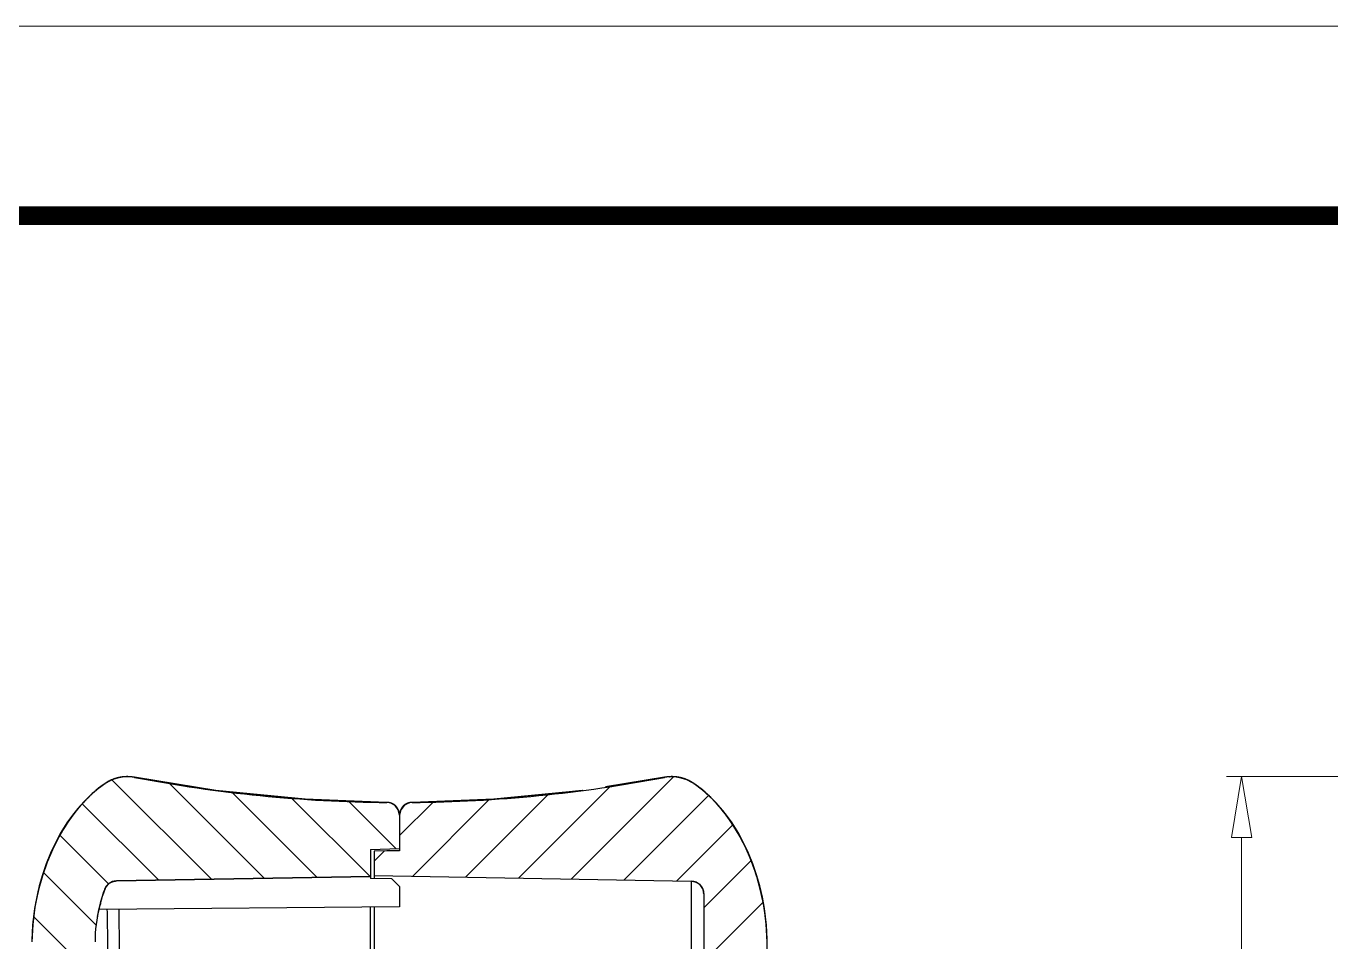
# Model space of a CAD drawing. Header units: millimetres. Extents: x 3219 to 3653, y 1046 to 1347.
# Drawn here: x 3364.2 to 3415.7, y 1311 to 1347.1 of the extents above; entities that cross this region are included whole.
import ezdxf

# ---------------------------------------------------------------- set-up
doc = ezdxf.new("R2010")
doc.units = ezdxf.units.MM
doc.layers.add('dim', color=82, linetype='Continuous', lineweight=9)
doc.layers.add('from', color=7, linetype='Continuous', lineweight=13)
doc.styles.add('ROMAND', font='romand.shx', dxfattribs={"width": 0.75, "bigfont": 'gbcbig.shx'})
doc.dimstyles.new('YanXiu', dxfattribs={"dimtxt": 2.5, "dimasz": 2.2, "dimexe": 1, "dimexo": 0, "dimgap": 0.66, "dimtad": 0, "dimzin": 1, "dimdsep": 46, "dimtxsty": 'ROMAND', "dimblk": 'CLOSEDBLANK', "dimcen": 0, "dimclrd": 3, "dimclre": 3, "dimclrt": 7, "dimazin": 0, "dimtfac": 1, "dimtofl": 0, "dimtmove": 0, "dimatfit": 3, "dimldrblk": 'CLOSEDBLANK', "dimfxl": 1, "dimlwd": 5, "dimlwe": 5, "dimarcsym": 0})

# ---------------------------------------------------------------- blocks, each defined once
blk = doc.blocks.new('_ClosedBlank')
at = {"color": 0, "linetype": 'ByBlock', "lineweight": -2}
for p, q in [((-1, 0.167), (0, 0)), ((-1, 0.167), (-1, -0.167)), ((0, 0), (-1, -0.167))]:
    blk.add_line(p, q, dxfattribs=at)
blk = doc.blocks.new('*D43')
at = {"layer": 'Defpoints', "color": 0}
for p in [(3026.991, 787.694), (3005.613, 632.693), (3026.991, 632.693)]:
    blk.add_point(p, dxfattribs=at)
at = {"layer": 'dim', "color": 3, "lineweight": 5}
for p, q in [((3026.991, 787.694), (3005.014, 787.694)), ((3005.613, 785.294), (3005.613, 716.258)), ((3005.613, 635.093), (3005.613, 704.13)), ((3026.991, 632.693), (3005.014, 632.693))]:
    blk.add_line(p, q, dxfattribs=at)
at = {"layer": 'dim', "color": 3, "lineweight": 5, "xscale": 2.4, "yscale": 2.4, "zscale": 2.4}
for p, rotation in [((3005.613, 787.694), 90), ((3005.613, 632.693), 270)]:
    blk.add_blockref('_ClosedBlank', p, dxfattribs=dict(at, rotation=rotation))
at = {"layer": 'dim', "color": 7, "insert": (3005.613, 710.194), "char_height": 3, "attachment_point": 5, "rotation": 90, "style": 'ROMAND'}
blk.add_mtext('155.00', dxfattribs=at)
blk = doc.blocks.new('*u50')
at = {"layer": 'dim'}
dim = blk.add_linear_dim(base=(-55.856, -77.5), p1=(-34.478, 77.5), p2=(-34.478, -77.5), angle=90, dimstyle='YanXiu', override={"dimtxt": 3, "dimasz": 2.4, "dimexe": 0.5997, "dimgap": 0.5997}, dxfattribs=at)
dim.commit()
dim.dimension.update_dxf_attribs({"geometry": '*D43', "text_midpoint": (-55.856, 0), "insert": (-3061.469, -710.194)})

msp = doc.modelspace()

# ---------------------------------------------------------------- linework, layer by layer
at = {"color": 7, "linetype": 'Continuous'}
for p, q in [((3367.665, 1317.44), (3367.323, 1317.265)), ((3367.572, 1317.402), (3367.325, 1317.265)), ((3367.505, 1317.37), (3367.325, 1317.265)), ((3367.798, 1317.48), (3367.505, 1317.37)), ((3367.974, 1317.516), (3367.572, 1317.402)), ((3368.068, 1317.528), (3367.665, 1317.44)), ((3368.043, 1317.524), (3367.798, 1317.48)), ((3368.372, 1317.52), (3367.974, 1317.516)), ((3368.213, 1317.531), (3368.043, 1317.524)), ((3368.479, 1317.505), (3368.068, 1317.528)), ((3368.318, 1317.526), (3368.213, 1317.531)), ((3368.383, 1317.519), (3368.318, 1317.526)), ((3368.478, 1317.504), (3368.372, 1317.52)), ((3368.427, 1317.512), (3368.383, 1317.519)), ((3368.433, 1317.512), (3368.427, 1317.512)), ((3368.456, 1317.508), (3368.427, 1317.512)), ((3368.44, 1317.51), (3368.433, 1317.512)), ((3368.464, 1317.506), (3368.452, 1317.508)), ((3368.479, 1317.504), (3368.461, 1317.507)), ((3368.478, 1317.504), (3368.479, 1317.505)), ((3368.478, 1317.504), (3368.478, 1317.504)), ((3368.478, 1317.504), (3368.478, 1317.504)), ((3371.691, 1316.986), (3368.478, 1317.504)), ((3368.478, 1317.504), (3368.478, 1317.504)), ((3368.478, 1317.504), (3368.478, 1317.503)), ((3368.479, 1317.504), (3368.478, 1317.504)), ((3368.478, 1317.504), (3368.478, 1317.503)), ((3368.478, 1317.504), (3368.478, 1317.504)), ((3368.478, 1317.503), (3368.478, 1317.503)), ((3368.478, 1317.503), (3368.479, 1317.503)), ((3368.478, 1317.503), (3368.478, 1317.503)), ((3368.478, 1317.503), (3368.479, 1317.503)), ((3371.691, 1316.987), (3368.479, 1317.505)), ((3368.479, 1317.504), (3368.479, 1317.504)), ((3389.386, 1317.505), (3387.065, 1317.131)), ((3389.465, 1317.517), (3388.937, 1317.431)), ((3389.777, 1317.529), (3389.386, 1317.505)), ((3389.486, 1317.519), (3389.386, 1317.504)), ((3389.387, 1317.504), (3389.386, 1317.505)), ((3389.386, 1317.504), (3389.387, 1317.504)), ((3389.386, 1317.504), (3389.387, 1317.504)), ((3389.387, 1317.503), (3389.386, 1317.503)), ((3389.387, 1317.503), (3389.386, 1317.503)), ((3389.399, 1317.506), (3389.387, 1317.504)), ((3389.387, 1317.504), (3389.387, 1317.504)), ((3389.387, 1317.504), (3389.387, 1317.504)), ((3389.387, 1317.504), (3389.387, 1317.504)), ((3389.387, 1317.504), (3389.387, 1317.504)), ((3389.387, 1317.504), (3389.387, 1317.504)), ((3389.387, 1317.504), (3389.387, 1317.503)), ((3389.387, 1317.504), (3389.387, 1317.503)), ((3389.387, 1317.504), (3389.387, 1317.504)), ((3389.387, 1317.503), (3389.387, 1317.503)), ((3389.387, 1317.503), (3389.387, 1317.503)), ((3389.435, 1317.512), (3389.399, 1317.506)), ((3389.414, 1317.508), (3389.399, 1317.506)), ((3389.438, 1317.512), (3389.433, 1317.512)), ((3389.488, 1317.519), (3389.435, 1317.512)), ((3389.864, 1317.52), (3389.465, 1317.517)), ((3389.576, 1317.528), (3389.488, 1317.519)), ((3389.573, 1317.527), (3389.582, 1317.528)), ((3389.73, 1317.53), (3389.576, 1317.528)), ((3389.984, 1317.5), (3389.73, 1317.53)), ((3390.188, 1317.445), (3389.777, 1317.529)), ((3390.272, 1317.411), (3389.864, 1317.52)), ((3390.312, 1317.393), (3389.984, 1317.5)), ((3390.542, 1317.265), (3390.188, 1317.445)), ((3390.54, 1317.265), (3390.272, 1317.411)), ((3390.54, 1317.265), (3390.312, 1317.393)), ((3366.965, 1316.993), (3366.69, 1316.748)), ((3366.817, 1316.866), (3366.7, 1316.758)), ((3366.783, 1316.835), (3366.755, 1316.81)), ((3366.81, 1316.86), (3366.783, 1316.835)), ((3366.838, 1316.885), (3366.81, 1316.86)), ((3366.964, 1316.993), (3366.817, 1316.866)), ((3366.867, 1316.911), (3366.838, 1316.885)), ((3366.896, 1316.936), (3366.867, 1316.911)), ((3366.926, 1316.961), (3366.896, 1316.936)), ((3366.956, 1316.987), (3366.926, 1316.961)), ((3366.987, 1317.012), (3366.956, 1316.987)), ((3367.249, 1317.212), (3366.957, 1316.987)), ((3367.137, 1317.13), (3366.964, 1316.993)), ((3367.244, 1317.209), (3366.965, 1316.993)), ((3367.018, 1317.038), (3366.987, 1317.012)), ((3367.05, 1317.063), (3367.018, 1317.038)), ((3367.082, 1317.089), (3367.05, 1317.063)), ((3367.115, 1317.114), (3367.082, 1317.089)), ((3367.149, 1317.139), (3367.115, 1317.114)), ((3367.325, 1317.265), (3367.137, 1317.13)), ((3367.183, 1317.165), (3367.149, 1317.139)), ((3367.217, 1317.19), (3367.183, 1317.165)), ((3367.252, 1317.215), (3367.217, 1317.19)), ((3367.326, 1317.265), (3367.244, 1317.209)), ((3367.288, 1317.241), (3367.252, 1317.215)), ((3367.323, 1317.265), (3367.288, 1317.241)), ((3367.325, 1317.265), (3367.326, 1317.265)), ((3367.325, 1317.265), (3367.325, 1317.265)), ((3367.325, 1317.265), (3367.325, 1317.265)), ((3367.327, 1317.265), (3367.326, 1317.265)), ((3367.326, 1317.265), (3367.327, 1317.265)), ((3375.21, 1316.638), (3371.691, 1316.987)), ((3375.21, 1316.636), (3371.691, 1316.986)), ((3386.163, 1316.986), (3382.654, 1316.638)), ((3386.138, 1316.982), (3382.654, 1316.636)), ((3390.539, 1317.265), (3390.538, 1317.265)), ((3390.538, 1317.265), (3390.539, 1317.265)), ((3390.54, 1317.265), (3390.539, 1317.265)), ((3390.685, 1317.162), (3390.539, 1317.265)), ((3390.54, 1317.265), (3390.54, 1317.265)), ((3390.54, 1317.265), (3390.54, 1317.265)), ((3390.624, 1317.206), (3390.54, 1317.265)), ((3390.857, 1317.03), (3390.542, 1317.265)), ((3390.904, 1316.99), (3390.624, 1317.206)), ((3390.959, 1316.944), (3390.669, 1317.174)), ((3390.845, 1317.039), (3390.685, 1317.162)), ((3390.987, 1316.92), (3390.845, 1317.039)), ((3391.307, 1316.618), (3390.857, 1317.03)), ((3391.158, 1316.765), (3390.904, 1316.99)), ((3391.2, 1316.724), (3390.959, 1316.944)), ((3391.107, 1316.813), (3390.987, 1316.92)), ((3366.284, 1316.317), (3366.142, 1316.143)), ((3366.292, 1316.325), (3366.18, 1316.191)), ((3366.357, 1316.401), (3366.266, 1316.295)), ((3366.481, 1316.538), (3366.284, 1316.317)), ((3366.462, 1316.516), (3366.292, 1316.325)), ((3366.426, 1316.478), (3366.357, 1316.401)), ((3366.459, 1316.514), (3366.426, 1316.478)), ((3366.494, 1316.551), (3366.459, 1316.514)), ((3366.69, 1316.748), (3366.462, 1316.516)), ((3366.71, 1316.768), (3366.481, 1316.538)), ((3366.514, 1316.573), (3366.493, 1316.55)), ((3366.536, 1316.595), (3366.509, 1316.567)), ((3366.561, 1316.621), (3366.53, 1316.589)), ((3366.58, 1316.641), (3366.558, 1316.618)), ((3366.614, 1316.675), (3366.561, 1316.621)), ((3366.628, 1316.688), (3366.604, 1316.664)), ((3366.7, 1316.758), (3366.614, 1316.675)), ((3366.652, 1316.712), (3366.628, 1316.688)), ((3366.703, 1316.761), (3366.677, 1316.736)), ((3366.729, 1316.785), (3366.703, 1316.761)), ((3366.755, 1316.81), (3366.729, 1316.785)), ((3378.437, 1316.515), (3375.21, 1316.638)), ((3378.437, 1316.514), (3375.21, 1316.636)), ((3378.437, 1316.515), (3378.437, 1316.514)), ((3378.571, 1316.494), (3378.437, 1316.514)), ((3378.437, 1316.513), (3378.437, 1316.514)), ((3378.437, 1316.513), (3378.437, 1316.513)), ((3378.563, 1316.496), (3378.437, 1316.513)), ((3378.755, 1316.396), (3378.563, 1316.496)), ((3378.763, 1316.389), (3378.571, 1316.494)), ((3378.886, 1316.224), (3378.755, 1316.396)), ((3378.89, 1316.215), (3378.763, 1316.389)), ((3379.111, 1316.398), (3378.979, 1316.226)), ((3379.139, 1316.418), (3379.002, 1316.267)), ((3379.302, 1316.498), (3379.111, 1316.398)), ((3379.326, 1316.502), (3379.139, 1316.418)), ((3379.428, 1316.515), (3379.302, 1316.498)), ((3379.428, 1316.514), (3379.326, 1316.502)), ((3382.654, 1316.638), (3379.428, 1316.515)), ((3382.654, 1316.636), (3379.428, 1316.514)), ((3379.428, 1316.513), (3379.428, 1316.515)), ((3379.428, 1316.514), (3379.428, 1316.513)), ((3379.428, 1316.513), (3379.428, 1316.514)), ((3391.204, 1316.721), (3391.107, 1316.813)), ((3391.212, 1316.71), (3391.158, 1316.765)), ((3391.405, 1316.514), (3391.2, 1316.724)), ((3391.274, 1316.651), (3391.204, 1316.721)), ((3391.317, 1316.608), (3391.274, 1316.651)), ((3391.429, 1316.481), (3391.307, 1316.618)), ((3391.343, 1316.581), (3391.317, 1316.608)), ((3391.376, 1316.546), (3391.343, 1316.581)), ((3391.411, 1316.509), (3391.376, 1316.546)), ((3391.58, 1316.318), (3391.405, 1316.514)), ((3391.446, 1316.471), (3391.411, 1316.509)), ((3391.521, 1316.386), (3391.446, 1316.471)), ((3391.628, 1316.261), (3391.521, 1316.386)), ((3391.719, 1316.148), (3391.577, 1316.321)), ((3391.696, 1316.177), (3391.58, 1316.318)), ((3365.89, 1315.801), (3365.826, 1315.706)), ((3365.897, 1315.81), (3365.87, 1315.771)), ((3365.971, 1315.917), (3365.871, 1315.774)), ((3365.941, 1315.874), (3365.922, 1315.847)), ((3365.967, 1315.91), (3365.941, 1315.874)), ((3365.988, 1315.939), (3365.967, 1315.91)), ((3366.072, 1316.053), (3365.971, 1315.917)), ((3366.009, 1315.968), (3365.988, 1315.939)), ((3366.067, 1316.046), (3366.03, 1315.996)), ((3366.086, 1316.07), (3366.061, 1316.038)), ((3366.142, 1316.143), (3366.07, 1316.049)), ((3366.171, 1316.179), (3366.072, 1316.053)), ((3366.18, 1316.191), (3366.118, 1316.112)), ((3366.266, 1316.295), (3366.171, 1316.179)), ((3378.933, 1316.013), (3378.886, 1316.224)), ((3378.933, 1316.014), (3378.89, 1316.215)), ((3378.933, 1316.013), (3378.929, 1316.074)), ((3378.979, 1316.226), (3378.933, 1316.015)), ((3378.933, 1316.014), (3378.936, 1316.073)), ((3378.933, 1316.015), (3378.933, 1314.61)), ((3378.933, 1316.014), (3378.933, 1316.013)), ((3378.933, 1316.013), (3378.933, 1316.009)), ((3378.933, 1316.013), (3378.933, 1314.691)), ((3378.933, 1316.013), (3378.933, 1314.611)), ((3379.002, 1316.267), (3378.936, 1316.073)), ((3391.744, 1316.116), (3391.628, 1316.261)), ((3391.672, 1316.206), (3391.655, 1316.226)), ((3391.753, 1316.104), (3391.696, 1316.177)), ((3391.795, 1316.049), (3391.719, 1316.148)), ((3391.863, 1315.959), (3391.744, 1316.116)), ((3391.827, 1316.008), (3391.816, 1316.022)), ((3391.866, 1315.955), (3391.832, 1316)), ((3391.983, 1315.79), (3391.863, 1315.959)), ((3391.889, 1315.923), (3391.866, 1315.955)), ((3391.909, 1315.894), (3391.889, 1315.923)), ((3391.921, 1315.878), (3391.909, 1315.894)), ((3391.967, 1315.813), (3391.938, 1315.854)), ((3391.991, 1315.777), (3391.966, 1315.814)), ((3392.022, 1315.732), (3391.967, 1315.813)), ((3365.615, 1315.369), (3365.438, 1315.051)), ((3365.586, 1315.32), (3365.495, 1315.159)), ((3365.679, 1315.476), (3365.586, 1315.32)), ((3365.736, 1315.567), (3365.615, 1315.369)), ((3365.774, 1315.627), (3365.679, 1315.476)), ((3365.826, 1315.706), (3365.709, 1315.525)), ((3365.806, 1315.675), (3365.736, 1315.567)), ((3365.871, 1315.774), (3365.774, 1315.627)), ((3392.102, 1315.61), (3391.983, 1315.79)), ((3392.127, 1315.57), (3392.022, 1315.732)), ((3392.122, 1315.579), (3392.054, 1315.683)), ((3392.22, 1315.421), (3392.102, 1315.61)), ((3392.238, 1315.389), (3392.122, 1315.579)), ((3392.27, 1315.334), (3392.127, 1315.57)), ((3392.334, 1315.223), (3392.22, 1315.421)), ((3392.413, 1315.077), (3392.238, 1315.389)), ((3392.425, 1315.054), (3392.27, 1315.334)), ((3365.438, 1315.051), (3365.236, 1314.638)), ((3365.321, 1314.821), (3365.237, 1314.643)), ((3365.407, 1314.993), (3365.321, 1314.821)), ((3365.495, 1315.159), (3365.407, 1314.993)), ((3392.445, 1315.017), (3392.334, 1315.223)), ((3392.617, 1314.664), (3392.413, 1315.077)), ((3392.577, 1314.75), (3392.425, 1315.054)), ((3392.552, 1314.805), (3392.445, 1315.017)), ((3392.653, 1314.588), (3392.552, 1314.805)), ((3365.077, 1314.27), (3365.002, 1314.074)), ((3365.236, 1314.638), (3365.035, 1314.16)), ((3365.156, 1314.46), (3365.077, 1314.27)), ((3365.237, 1314.643), (3365.156, 1314.46)), ((3377.783, 1314.661), (3378.933, 1314.691)), ((3377.783, 1314.66), (3378.933, 1314.691)), ((3377.783, 1314.661), (3378.933, 1314.691)), ((3377.783, 1314.661), (3377.783, 1313.511)), ((3377.783, 1314.661), (3377.783, 1313.591)), ((3378.933, 1314.613), (3377.933, 1314.587)), ((3378.933, 1314.611), (3377.933, 1314.585)), ((3378.933, 1314.611), (3377.933, 1314.585)), ((3377.933, 1314.585), (3377.933, 1313.508)), ((3377.933, 1314.585), (3377.933, 1313.628)), ((3392.725, 1314.421), (3392.577, 1314.75)), ((3392.821, 1314.185), (3392.617, 1314.664)), ((3392.748, 1314.366), (3392.653, 1314.588)), ((3392.866, 1314.066), (3392.725, 1314.421)), ((3392.838, 1314.143), (3392.748, 1314.366)), ((3365.035, 1314.16), (3364.846, 1313.618)), ((3364.929, 1313.872), (3364.859, 1313.664)), ((3365.002, 1314.074), (3364.929, 1313.872)), ((3393.013, 1313.64), (3392.821, 1314.185)), ((3392.921, 1313.917), (3392.838, 1314.143)), ((3392.998, 1313.687), (3392.866, 1314.066)), ((3392.997, 1313.692), (3392.921, 1313.917)), ((3364.732, 1313.23), (3364.676, 1313.005)), ((3364.846, 1313.618), (3364.68, 1313.02)), ((3364.794, 1313.45), (3364.732, 1313.23)), ((3364.859, 1313.664), (3364.794, 1313.45)), ((3377.783, 1313.591), (3367.765, 1313.416)), ((3367.765, 1313.416), (3377.783, 1313.591)), ((3378.633, 1313.496), (3377.783, 1313.511)), ((3377.933, 1313.628), (3390.441, 1313.41)), ((3377.933, 1313.628), (3390.441, 1313.41)), ((3377.933, 1313.628), (3390.441, 1313.41)), ((3378.933, 1313.191), (3378.633, 1313.496)), ((3390.441, 1313.412), (3390.441, 1313.41)), ((3390.441, 1313.41), (3390.58, 1313.388)), ((3390.441, 1313.41), (3390.441, 1313.41)), ((3390.441, 1313.41), (3390.441, 1310.005)), ((3390.58, 1313.388), (3390.763, 1313.285)), ((3390.763, 1313.285), (3390.888, 1313.116)), ((3393.066, 1313.469), (3392.997, 1313.692)), ((3393.117, 1313.286), (3392.998, 1313.687)), ((3393.181, 1313.038), (3393.013, 1313.64)), ((3393.128, 1313.248), (3393.066, 1313.469)), ((3393.221, 1312.866), (3393.117, 1313.286)), ((3364.68, 1313.02), (3364.549, 1312.378)), ((3364.623, 1312.774), (3364.576, 1312.537)), ((3364.676, 1313.005), (3364.623, 1312.774)), ((3378.933, 1313.191), (3378.933, 1312.391)), ((3390.888, 1313.116), (3390.933, 1312.91)), ((3390.933, 1312.91), (3390.931, 1312.943)), ((3390.931, 1312.943), (3390.933, 1312.915)), ((3390.933, 1312.915), (3390.933, 1312.91)), ((3390.933, 1312.912), (3390.933, 1308.718)), ((3390.933, 1312.91), (3390.933, 1308.718)), ((3393.314, 1312.391), (3393.181, 1313.038)), ((3393.308, 1312.428), (3393.221, 1312.866)), ((3364.549, 1312.378), (3364.463, 1311.703)), ((3364.535, 1312.296), (3364.5, 1312.049)), ((3364.576, 1312.537), (3364.535, 1312.296)), ((3367.022, 1312.008), (3367.081, 1312.287)), ((3378.933, 1312.391), (3367.077, 1312.287)), ((3377.783, 1307.297), (3377.783, 1312.381)), ((3377.933, 1312.382), (3377.933, 1307.296)), ((3393.375, 1311.968), (3393.308, 1312.428)), ((3393.401, 1311.71), (3393.314, 1312.391)), ((3364.463, 1311.703), (3364.433, 1311.011)), ((3364.477, 1311.849), (3364.442, 1311.401)), ((3364.472, 1311.797), (3364.45, 1311.541)), ((3364.5, 1312.049), (3364.472, 1311.797)), ((3364.483, 1311.894), (3364.477, 1311.849)), ((3393.419, 1311.468), (3393.375, 1311.968)), ((3393.433, 1311.011), (3393.401, 1311.71)), ((3364.442, 1311.401), (3364.433, 1311.036)), ((3364.437, 1311.28), (3364.433, 1311.015)), ((3364.45, 1311.541), (3364.437, 1311.28)), ((3393.433, 1311.036), (3393.419, 1311.468)), ((3393.433, 1180.781), (3393.433, 1311.036)), ((3393.433, 1311.011), (3393.433, 1311.011))]:
    msp.add_line(p, q, dxfattribs=at)
at = {"color": 2, "linetype": 'Continuous'}
for p, q in [((3367.589, 1317.409), (3371.516, 1313.482)), ((3385.708, 1313.493), (3389.744, 1317.529)), ((3369.863, 1317.257), (3373.601, 1313.518)), ((3372.336, 1316.904), (3375.686, 1313.554)), ((3383.623, 1313.529), (3387.227, 1317.134)), ((3366.413, 1316.463), (3369.431, 1313.445)), ((3374.688, 1316.674), (3377.771, 1313.591)), ((3376.936, 1316.547), (3378.796, 1314.687)), ((3378.933, 1315.203), (3380.256, 1316.527)), ((3379.453, 1313.602), (3382.475, 1316.624)), ((3381.538, 1313.565), (3384.793, 1316.821)), ((3387.793, 1313.456), (3391.128, 1316.792)), ((3389.877, 1313.42), (3392.088, 1315.631)), ((3365.532, 1315.223), (3367.454, 1313.301)), ((3377.933, 1314.203), (3378.325, 1314.595)), ((3364.887, 1313.747), (3366.972, 1311.662)), ((3390.933, 1312.354), (3392.805, 1314.226)), ((3390.933, 1310.232), (3393.28, 1312.58)), ((3364.496, 1312.016), (3366.933, 1309.58))]:
    msp.add_line(p, q, dxfattribs=at)
at = {"color": 7, "linetype": 'Continuous'}
for centre, radius, start, end in [((3368.19, 1315.996), 1.535, 79.1543, 124.2296), ((3368.192, 1315.991), 1.541, 111.9091, 124.2039), ((3368.188, 1316.002), 1.53, 107.3738, 111.9179), ((3378.938, 1372.115), 55.604, 259.1577, 269.4838), ((3378.938, 1372.115), 55.604, 259.1577, 269.4838), ((3378.927, 1372.115), 55.604, 270.5162, 280.8423), ((3378.927, 1372.115), 55.604, 270.5162, 280.8423), ((3389.676, 1315.996), 1.535, 55.7704, 100.8457), ((3389.676, 1315.986), 1.545, 91.7226, 93.5995), ((3389.676, 1315.991), 1.54, 86.6822, 91.7258), ((3370.461, 1312.807), 5.454, 134.3004, 134.7407), ((3378.433, 1316.015), 0.5, 0, 89.4874), ((3378.433, 1316.013), 0.5, 359.9999, 89.4876), ((3379.433, 1316.013), 0.5, 90.5124, 180.0001), ((3387.404, 1312.807), 5.455, 45.3502, 45.5939), ((3371.593, 1311.874), 6.924, 145.037, 146.5905), ((3371.478, 1311.953), 6.785, 144.7321, 145.0327), ((3371.412, 1312.001), 6.703, 143.9198, 144.7331), ((3371.326, 1312.063), 6.597, 143.2803, 143.9193), ((3371.123, 1312.217), 6.342, 140.2843, 143.2957), ((3371.276, 1312.1), 6.534, 143.0517, 143.2722), ((3386.858, 1312.311), 6.193, 38.9784, 39.6497), ((3386.702, 1312.186), 6.393, 36.7118, 38.9699), ((3386.537, 1312.062), 6.599, 36.0512, 36.7201), ((3386.453, 1312.001), 6.703, 35.2873, 36.0509), ((3386.387, 1311.954), 6.784, 34.9555, 35.2881), ((3386.271, 1311.873), 6.926, 33.3939, 34.9513), ((3372.628, 1311.27), 8.123, 153.4394, 153.7352), ((3372.537, 1311.315), 8.021, 152.3795, 153.441), ((3385.329, 1311.316), 8.02, 26.5934, 27.5986), ((3385.252, 1311.277), 8.108, 26.4426, 26.5949), ((3385.229, 1311.266), 8.132, 26.262, 26.4426), ((3373.175, 1311.019), 8.725, 154.7594, 161.4648), ((3373.516, 1310.897), 9.087, 161.6788, 161.961), ((3373.497, 1310.903), 9.068, 161.4201, 161.6788), ((3384.369, 1310.903), 9.067, 18.2725, 18.6602), ((3373.53, 1310.892), 9.102, 161.9609, 162.1234), ((3367.773, 1312.916), 0.5, 91, 160.6231), ((3367.77, 1312.92), 0.495, 133.5673, 139.868), ((3367.773, 1312.917), 0.499, 118.1037, 133.5629), ((3367.771, 1312.921), 0.495, 111.7703, 118.0996), ((3390.433, 1312.91), 0.5, 359.9999, 89.0001), ((3390.433, 1312.91), 0.5, 0, 89), ((3384.335, 1310.892), 9.102, 17.8476, 18.0545), ((3373.613, 1310.865), 6.69, 163.2108, 164.096), ((3373.588, 1310.872), 6.664, 160.6325, 163.2117), ((3373.464, 1310.902), 6.536, 166.7845, 167.7656), ((3373.519, 1310.889), 6.592, 165.7527, 166.7844), ((3373.574, 1310.876), 6.649, 164.0947, 165.7528)]:
    msp.add_arc(centre, radius, start, end, dxfattribs=at)
for points, start_tangent, end_tangent in [([(3368.478, 1317.504), (3368.46, 1317.507), (3368.442, 1317.51), (3368.424, 1317.513), (3368.406, 1317.516), (3368.387, 1317.518), (3368.369, 1317.52), (3368.35, 1317.523), (3368.332, 1317.524), (3368.313, 1317.526), (3368.294, 1317.527), (3368.275, 1317.529), (3368.257, 1317.53), (3368.238, 1317.53), (3368.219, 1317.531), (3368.2, 1317.531), (3368.181, 1317.531), (3368.162, 1317.531), (3368.143, 1317.53), (3368.124, 1317.53), (3368.105, 1317.529), (3368.086, 1317.527), (3368.067, 1317.526), (3368.048, 1317.524), (3368.029, 1317.523), (3368.01, 1317.52), (3367.991, 1317.518), (3367.973, 1317.516), (3367.954, 1317.513), (3367.935, 1317.51), (3367.916, 1317.506), (3367.897, 1317.503), (3367.878, 1317.499), (3367.86, 1317.495), (3367.841, 1317.491), (3367.822, 1317.486), (3367.804, 1317.482), (3367.785, 1317.477), (3367.767, 1317.472), (3367.749, 1317.466), (3367.731, 1317.461), (3367.712, 1317.455), (3367.694, 1317.449), (3367.676, 1317.443), (3367.658, 1317.436), (3367.641, 1317.429), (3367.623, 1317.423), (3367.605, 1317.415), (3367.588, 1317.408), (3367.571, 1317.401), (3367.553, 1317.393), (3367.536, 1317.385), (3367.519, 1317.377), (3367.502, 1317.369), (3367.486, 1317.36), (3367.469, 1317.351), (3367.452, 1317.342), (3367.436, 1317.333), (3367.42, 1317.324), (3367.404, 1317.315), (3367.388, 1317.305), (3367.372, 1317.295), (3367.357, 1317.285), (3367.341, 1317.275), (3367.326, 1317.265)], (-0.982137, 0.188165), (-0.82679, -0.56251)), ([(3390.539, 1317.265), (3390.524, 1317.275), (3390.508, 1317.285), (3390.493, 1317.295), (3390.477, 1317.305), (3390.461, 1317.315), (3390.445, 1317.324), (3390.429, 1317.333), (3390.413, 1317.342), (3390.396, 1317.351), (3390.38, 1317.36), (3390.363, 1317.369), (3390.346, 1317.377), (3390.329, 1317.385), (3390.312, 1317.393), (3390.295, 1317.401), (3390.277, 1317.408), (3390.26, 1317.415), (3390.242, 1317.423), (3390.224, 1317.429), (3390.207, 1317.436), (3390.189, 1317.443), (3390.171, 1317.449), (3390.153, 1317.455), (3390.135, 1317.461), (3390.116, 1317.466), (3390.098, 1317.472), (3390.08, 1317.477), (3390.061, 1317.482), (3390.043, 1317.486), (3390.024, 1317.491), (3390.005, 1317.495), (3389.987, 1317.499), (3389.968, 1317.503), (3389.949, 1317.506), (3389.93, 1317.51), (3389.911, 1317.513), (3389.893, 1317.516), (3389.874, 1317.518), (3389.855, 1317.52), (3389.836, 1317.523), (3389.817, 1317.524), (3389.798, 1317.526), (3389.779, 1317.527), (3389.76, 1317.529), (3389.741, 1317.53), (3389.722, 1317.53), (3389.703, 1317.531), (3389.684, 1317.531), (3389.665, 1317.531), (3389.646, 1317.531), (3389.627, 1317.53), (3389.608, 1317.53), (3389.59, 1317.529), (3389.571, 1317.527), (3389.552, 1317.526), (3389.534, 1317.524), (3389.515, 1317.523), (3389.496, 1317.52), (3389.478, 1317.518), (3389.46, 1317.516), (3389.441, 1317.513), (3389.423, 1317.51), (3389.405, 1317.507), (3389.387, 1317.504)], (-0.82679, 0.56251), (-0.982137, -0.188165)), ([(3367.326, 1317.265), (3364.433, 1311.011)], (-0.826791, -0.562509), (0, -1)), ([(3367.326, 1317.265), (3366.651, 1316.711)], (-0.826791, -0.562509), (-0.715692, -0.698416)), ([(3367.326, 1317.265), (3367.324, 1317.264)], (-0.579081, 0.81527), (-0.235258, -0.971933)), ([(3390.539, 1317.265), (3390.541, 1317.264)], (0.578096, 0.815969), (0.235256, -0.971933)), ([(3391.221, 1316.704), (3390.539, 1317.265)], (-0.7144, 0.699738), (-0.826791, 0.562509)), ([(3393.433, 1311.011), (3390.539, 1317.265)], (0, 1), (-0.826791, 0.562509)), ([(3366.621, 1316.681), (3366.054, 1316.028)], (-0.710304, -0.703895), (-0.601095, -0.799178)), ([(3378.933, 1316.013), (3378.933, 1316.019), (3378.932, 1316.024), (3378.932, 1316.03), (3378.932, 1316.035), (3378.932, 1316.041), (3378.931, 1316.047), (3378.931, 1316.052), (3378.931, 1316.058), (3378.93, 1316.064), (3378.929, 1316.069), (3378.929, 1316.075), (3378.928, 1316.081), (3378.927, 1316.086), (3378.926, 1316.092), (3378.925, 1316.098), (3378.924, 1316.104), (3378.923, 1316.11), (3378.922, 1316.115), (3378.921, 1316.121), (3378.919, 1316.127), (3378.918, 1316.133), (3378.917, 1316.139), (3378.915, 1316.144), (3378.913, 1316.15), (3378.912, 1316.156), (3378.91, 1316.162), (3378.908, 1316.167), (3378.906, 1316.173), (3378.904, 1316.179), (3378.902, 1316.185), (3378.9, 1316.191), (3378.898, 1316.196), (3378.896, 1316.202), (3378.893, 1316.208), (3378.891, 1316.213), (3378.888, 1316.219), (3378.886, 1316.225), (3378.883, 1316.23), (3378.88, 1316.236), (3378.877, 1316.242), (3378.874, 1316.247), (3378.871, 1316.253), (3378.868, 1316.258), (3378.865, 1316.264), (3378.862, 1316.269), (3378.859, 1316.275), (3378.855, 1316.28), (3378.852, 1316.285), (3378.848, 1316.291), (3378.845, 1316.296), (3378.841, 1316.301), (3378.837, 1316.307), (3378.834, 1316.312), (3378.83, 1316.317), (3378.826, 1316.322), (3378.822, 1316.327), (3378.818, 1316.332), (3378.814, 1316.337), (3378.81, 1316.342), (3378.805, 1316.346), (3378.801, 1316.351), (3378.797, 1316.356), (3378.792, 1316.361), (3378.788, 1316.365), (3378.783, 1316.37), (3378.779, 1316.374), (3378.774, 1316.379), (3378.769, 1316.383), (3378.764, 1316.387), (3378.76, 1316.391), (3378.755, 1316.396), (3378.75, 1316.4), (3378.745, 1316.404), (3378.74, 1316.408), (3378.735, 1316.412), (3378.729, 1316.415), (3378.724, 1316.419), (3378.719, 1316.423), (3378.714, 1316.427), (3378.709, 1316.43), (3378.703, 1316.434), (3378.698, 1316.437), (3378.692, 1316.44), (3378.687, 1316.444), (3378.682, 1316.447), (3378.676, 1316.45), (3378.671, 1316.453), (3378.665, 1316.456), (3378.659, 1316.459), (3378.654, 1316.462), (3378.648, 1316.464), (3378.643, 1316.467), (3378.637, 1316.47), (3378.631, 1316.472), (3378.626, 1316.474), (3378.62, 1316.477), (3378.614, 1316.479), (3378.608, 1316.481), (3378.603, 1316.483), (3378.597, 1316.485), (3378.591, 1316.487), (3378.585, 1316.489), (3378.58, 1316.491), (3378.574, 1316.493), (3378.568, 1316.495), (3378.562, 1316.496), (3378.556, 1316.498), (3378.551, 1316.499), (3378.545, 1316.5), (3378.539, 1316.502), (3378.533, 1316.503), (3378.527, 1316.504), (3378.522, 1316.505), (3378.516, 1316.506), (3378.51, 1316.507), (3378.505, 1316.508), (3378.499, 1316.509), (3378.493, 1316.51), (3378.487, 1316.51), (3378.482, 1316.511), (3378.476, 1316.511), (3378.47, 1316.512), (3378.465, 1316.512), (3378.459, 1316.512), (3378.454, 1316.513), (3378.448, 1316.513), (3378.443, 1316.513), (3378.437, 1316.513)], (0.000002, 1), (-0.99996, 0.008944)), ([(3379.428, 1316.513), (3379.423, 1316.513), (3379.417, 1316.513), (3379.411, 1316.513), (3379.406, 1316.512), (3379.4, 1316.512), (3379.395, 1316.512), (3379.389, 1316.511), (3379.383, 1316.511), (3379.378, 1316.51), (3379.372, 1316.51), (3379.366, 1316.509), (3379.361, 1316.508), (3379.355, 1316.507), (3379.349, 1316.506), (3379.343, 1316.505), (3379.338, 1316.504), (3379.332, 1316.503), (3379.326, 1316.502), (3379.32, 1316.5), (3379.315, 1316.499), (3379.309, 1316.498), (3379.303, 1316.496), (3379.297, 1316.495), (3379.291, 1316.493), (3379.286, 1316.491), (3379.28, 1316.489), (3379.274, 1316.487), (3379.268, 1316.485), (3379.262, 1316.483), (3379.257, 1316.481), (3379.251, 1316.479), (3379.245, 1316.477), (3379.24, 1316.474), (3379.234, 1316.472), (3379.228, 1316.47), (3379.223, 1316.467), (3379.217, 1316.464), (3379.211, 1316.462), (3379.206, 1316.459), (3379.2, 1316.456), (3379.195, 1316.453), (3379.189, 1316.45), (3379.184, 1316.447), (3379.178, 1316.444), (3379.173, 1316.44), (3379.167, 1316.437), (3379.162, 1316.434), (3379.157, 1316.43), (3379.151, 1316.427), (3379.146, 1316.423), (3379.141, 1316.419), (3379.136, 1316.415), (3379.131, 1316.412), (3379.125, 1316.408), (3379.12, 1316.404), (3379.115, 1316.4), (3379.11, 1316.396), (3379.106, 1316.391), (3379.101, 1316.387), (3379.096, 1316.383), (3379.091, 1316.379), (3379.087, 1316.374), (3379.082, 1316.37), (3379.077, 1316.365), (3379.073, 1316.361), (3379.068, 1316.356), (3379.064, 1316.351), (3379.06, 1316.346), (3379.056, 1316.342), (3379.051, 1316.337), (3379.047, 1316.332), (3379.043, 1316.327), (3379.039, 1316.322), (3379.035, 1316.317), (3379.031, 1316.312), (3379.028, 1316.307), (3379.024, 1316.301), (3379.02, 1316.296), (3379.017, 1316.291), (3379.013, 1316.285), (3379.01, 1316.28), (3379.006, 1316.275), (3379.003, 1316.269), (3379, 1316.264), (3378.997, 1316.258), (3378.994, 1316.253), (3378.991, 1316.247), (3378.988, 1316.242), (3378.985, 1316.236), (3378.982, 1316.23), (3378.98, 1316.225), (3378.977, 1316.219), (3378.974, 1316.213), (3378.972, 1316.208), (3378.97, 1316.202), (3378.967, 1316.196), (3378.965, 1316.191), (3378.963, 1316.185), (3378.961, 1316.179), (3378.959, 1316.173), (3378.957, 1316.167), (3378.955, 1316.162), (3378.953, 1316.156), (3378.952, 1316.15), (3378.95, 1316.144), (3378.949, 1316.139), (3378.947, 1316.133), (3378.946, 1316.127), (3378.944, 1316.121), (3378.943, 1316.115), (3378.942, 1316.11), (3378.941, 1316.104), (3378.94, 1316.098), (3378.939, 1316.092), (3378.938, 1316.086), (3378.937, 1316.081), (3378.936, 1316.075), (3378.936, 1316.069), (3378.935, 1316.064), (3378.935, 1316.058), (3378.934, 1316.052), (3378.934, 1316.047), (3378.933, 1316.041), (3378.933, 1316.035), (3378.933, 1316.03), (3378.933, 1316.024), (3378.933, 1316.019), (3378.933, 1316.013)], (-0.99996, -0.008944), (0.000002, -1)), ([(3391.826, 1316.008), (3391.237, 1316.688)], (-0.598019, 0.801482), (-0.711416, 0.702771)), ([(3366.039, 1316.008), (3364.433, 1311.011)], (-0.598016, -0.801484), (0, -1)), ([(3393.433, 1311.011), (3391.826, 1316.008)], (0, 1), (-0.598019, 0.801482)), ([(3367.302, 1313.082), (3367.305, 1313.09), (3367.308, 1313.099), (3367.311, 1313.107), (3367.315, 1313.116), (3367.319, 1313.124), (3367.322, 1313.132), (3367.327, 1313.14), (3367.331, 1313.149), (3367.335, 1313.157), (3367.34, 1313.165), (3367.345, 1313.173), (3367.349, 1313.181), (3367.355, 1313.189), (3367.36, 1313.197), (3367.365, 1313.205), (3367.371, 1313.213), (3367.377, 1313.22), (3367.382, 1313.228), (3367.389, 1313.235), (3367.395, 1313.243), (3367.401, 1313.25), (3367.408, 1313.257), (3367.414, 1313.264), (3367.421, 1313.271), (3367.428, 1313.278), (3367.435, 1313.285), (3367.443, 1313.291), (3367.45, 1313.297), (3367.458, 1313.304), (3367.465, 1313.31), (3367.473, 1313.316), (3367.481, 1313.322), (3367.489, 1313.327), (3367.497, 1313.333), (3367.505, 1313.338), (3367.513, 1313.343), (3367.522, 1313.348), (3367.53, 1313.353), (3367.539, 1313.358), (3367.548, 1313.362), (3367.556, 1313.367), (3367.565, 1313.371), (3367.574, 1313.375), (3367.583, 1313.378), (3367.592, 1313.382), (3367.601, 1313.385), (3367.61, 1313.389), (3367.619, 1313.392), (3367.628, 1313.395), (3367.637, 1313.397), (3367.646, 1313.4), (3367.655, 1313.402), (3367.665, 1313.404), (3367.674, 1313.406), (3367.683, 1313.408), (3367.692, 1313.409), (3367.701, 1313.411), (3367.71, 1313.412), (3367.72, 1313.413), (3367.729, 1313.414), (3367.738, 1313.415), (3367.747, 1313.415), (3367.756, 1313.416), (3367.765, 1313.416)], (0.331781, 0.943356), (0.999848, 0.017452)), ([(3367.392, 1313.239), (3367.302, 1313.082)], (-0.644625, -0.764499), (-0.331781, -0.943356)), ([(3367.765, 1313.416), (3367.587, 1313.38)], (-0.999848, -0.017452), (-0.928642, -0.370976)), ([(3390.441, 1313.41), (3390.447, 1313.41), (3390.452, 1313.41), (3390.458, 1313.41), (3390.463, 1313.409), (3390.469, 1313.409), (3390.475, 1313.408), (3390.48, 1313.408), (3390.486, 1313.407), (3390.491, 1313.407), (3390.497, 1313.406), (3390.503, 1313.405), (3390.508, 1313.404), (3390.514, 1313.403), (3390.52, 1313.402), (3390.526, 1313.401), (3390.531, 1313.4), (3390.537, 1313.399), (3390.543, 1313.398), (3390.548, 1313.397), (3390.554, 1313.395), (3390.56, 1313.394), (3390.566, 1313.392), (3390.571, 1313.39), (3390.577, 1313.389), (3390.583, 1313.387), (3390.589, 1313.385), (3390.594, 1313.383), (3390.6, 1313.381), (3390.606, 1313.379), (3390.612, 1313.377), (3390.617, 1313.375), (3390.623, 1313.373), (3390.629, 1313.37), (3390.634, 1313.368), (3390.64, 1313.365), (3390.645, 1313.363), (3390.651, 1313.36), (3390.657, 1313.357), (3390.662, 1313.354), (3390.668, 1313.351), (3390.673, 1313.348), (3390.679, 1313.345), (3390.684, 1313.342), (3390.69, 1313.339), (3390.695, 1313.336), (3390.7, 1313.332), (3390.706, 1313.329), (3390.711, 1313.326), (3390.716, 1313.322), (3390.721, 1313.318), (3390.726, 1313.315), (3390.732, 1313.311), (3390.737, 1313.307), (3390.742, 1313.303), (3390.747, 1313.299), (3390.752, 1313.295), (3390.756, 1313.291), (3390.761, 1313.287), (3390.766, 1313.283), (3390.771, 1313.278), (3390.775, 1313.274), (3390.78, 1313.27), (3390.785, 1313.265), (3390.789, 1313.261), (3390.794, 1313.256), (3390.798, 1313.251), (3390.802, 1313.247), (3390.807, 1313.242), (3390.811, 1313.237), (3390.815, 1313.232), (3390.819, 1313.227), (3390.823, 1313.222), (3390.827, 1313.217), (3390.831, 1313.212), (3390.835, 1313.207), (3390.838, 1313.202), (3390.842, 1313.197), (3390.846, 1313.192), (3390.849, 1313.186), (3390.853, 1313.181), (3390.856, 1313.176), (3390.859, 1313.17), (3390.863, 1313.165), (3390.866, 1313.16), (3390.869, 1313.154), (3390.872, 1313.149), (3390.875, 1313.143), (3390.878, 1313.138), (3390.881, 1313.132), (3390.883, 1313.126), (3390.886, 1313.121), (3390.889, 1313.115), (3390.891, 1313.109), (3390.894, 1313.104), (3390.896, 1313.098), (3390.898, 1313.092), (3390.9, 1313.087), (3390.902, 1313.081), (3390.905, 1313.075), (3390.906, 1313.069), (3390.908, 1313.064), (3390.91, 1313.058), (3390.912, 1313.052), (3390.914, 1313.046), (3390.915, 1313.041), (3390.917, 1313.035), (3390.918, 1313.029), (3390.92, 1313.023), (3390.921, 1313.018), (3390.922, 1313.012), (3390.923, 1313.006), (3390.924, 1313), (3390.925, 1312.995), (3390.926, 1312.989), (3390.927, 1312.983), (3390.928, 1312.977), (3390.929, 1312.972), (3390.929, 1312.966), (3390.93, 1312.96), (3390.931, 1312.955), (3390.931, 1312.949), (3390.931, 1312.943), (3390.932, 1312.938), (3390.932, 1312.932), (3390.932, 1312.927), (3390.932, 1312.921), (3390.933, 1312.916), (3390.933, 1312.91)], (0.999848, -0.01745), (-0.000002, -1)), ([(3366.933, 1311.011), (3367.097, 1312.379), (3367.302, 1313.082)], (0, 1), (0.331781, 0.943356)), ([(3366.933, 1311.011), (3367.097, 1312.379), (3367.302, 1313.082)], (0, 1), (0.331781, 0.943356)), ([(3367.391, 1312.29), (3367.392, 1312.257), (3367.397, 1312.069), (3367.401, 1311.839), (3367.405, 1311.557), (3367.407, 1311.212), (3367.408, 1310.819), (3367.407, 1310.406), (3367.404, 1309.996), (3367.4, 1309.607), (3367.396, 1309.249), (3367.393, 1309.071)], (0.030971, -0.99952), (-0.014523, -0.999895)), ([(3367.857, 1312.294), (3367.86, 1312.111), (3367.864, 1311.816), (3367.866, 1311.455), (3367.867, 1311.044), (3367.866, 1310.613), (3367.863, 1310.184), (3367.859, 1309.778), (3367.855, 1309.404), (3367.851, 1309.061), (3367.849, 1308.918)], (0.019023, -0.999819), (-0.014791, -0.999891))]:
    msp.add_spline(points, degree=3, dxfattribs=dict(at, start_tangent=start_tangent, end_tangent=end_tangent))
at = {"layer": 'from'}
msp.add_lwpolyline([(3219.379, 1045.566), (3653.364, 1045.566), (3653.364, 1347.146), (3219.379, 1347.146)], close=True, dxfattribs=at)
at = {"layer": 'from', "const_width": 0.748}
msp.add_lwpolyline([(3226.859, 1053.045), (3226.859, 1339.667), (3645.885, 1339.667), (3645.885, 1053.045), (3226.859, 1053.045)], dxfattribs=at)

# ---------------------------------------------------------------- block references
at = {"layer": 'from'}
msp.add_blockref('*u50', (3468.012, 1240.031), dxfattribs=at)

doc.saveas('drawing.dxf')
